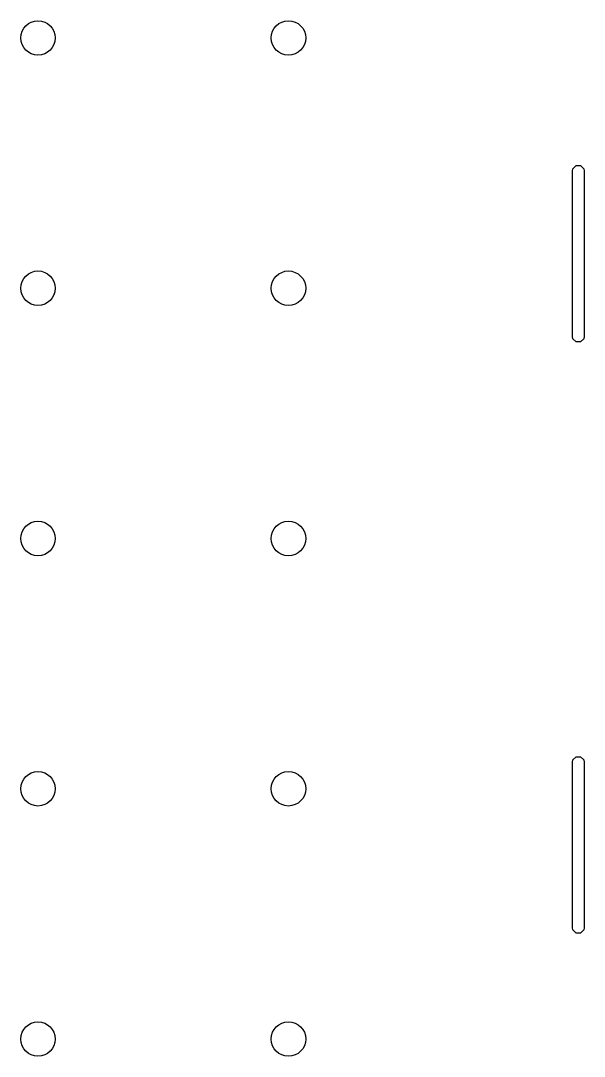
# Model space of a CAD drawing. Header units: inches. Extents: x 4.91 to 6.65, y -5 to -3.32.
# Drawn here: x 4.9825 to 5.2075, y -4.6837 to -4.2699 of the extents above; entities that cross this region are included whole.
import ezdxf

# ---------------------------------------------------------------- set-up
doc = ezdxf.new("R2010")
doc.units = ezdxf.units.IN
doc.header["$MEASUREMENT"] = 0
doc.layers.add('BLACK', color=250, linetype='CONTINUOUS')

msp = doc.modelspace()

# ---------------------------------------------------------------- linework, layer by layer
at = {"layer": 'BLACK', "linetype": 'CONTINUOUS'}
for p, q in [((5.20294, -4.32902), (5.20421, -4.32774)), ((5.20421, -4.32774), (5.20602, -4.32774)), ((5.20602, -4.32774), (5.2073, -4.32902)), ((5.20276, -4.32992), (5.20294, -4.32902)), ((5.20276, -4.39606), (5.20276, -4.32992)), ((5.2073, -4.32902), (5.20748, -4.32992)), ((5.20748, -4.32992), (5.20748, -4.39606)), ((5.20294, -4.39697), (5.20276, -4.39606)), ((5.20421, -4.39825), (5.20294, -4.39697)), ((5.20602, -4.39825), (5.20421, -4.39825)), ((5.2073, -4.39697), (5.20602, -4.39825)), ((5.20748, -4.39606), (5.2073, -4.39697)), ((5.20294, -4.56524), (5.20421, -4.56396)), ((5.20421, -4.56396), (5.20602, -4.56396)), ((5.20602, -4.56396), (5.2073, -4.56524)), ((5.20276, -4.56614), (5.20294, -4.56524)), ((5.20276, -4.63228), (5.20276, -4.56614)), ((5.2073, -4.56524), (5.20748, -4.56614)), ((5.20748, -4.56614), (5.20748, -4.63228)), ((5.20294, -4.63319), (5.20276, -4.63228)), ((5.20421, -4.63447), (5.20294, -4.63319)), ((5.2073, -4.63319), (5.20602, -4.63447)), ((5.20748, -4.63228), (5.2073, -4.63319)), ((5.20602, -4.63447), (5.20421, -4.63447))]:
    msp.add_line(p, q, dxfattribs=at)
at = {"layer": 'BLACK'}
for centre in [(4.98937, -4.27677), (4.98937, -4.27677), (5.08937, -4.27677), (5.08937, -4.27677), (4.98937, -4.37677), (4.98937, -4.37677), (5.08937, -4.37677), (5.08937, -4.37677), (4.98937, -4.47677), (4.98937, -4.47677), (5.08937, -4.47677), (5.08937, -4.47677), (4.98937, -4.57677), (4.98937, -4.57677), (5.08937, -4.57677), (5.08937, -4.57677), (4.98937, -4.67677), (4.98937, -4.67677), (5.08937, -4.67677), (5.08937, -4.67677)]:
    msp.add_circle(centre, 0.00689, dxfattribs=at)

doc.saveas('drawing.dxf')
